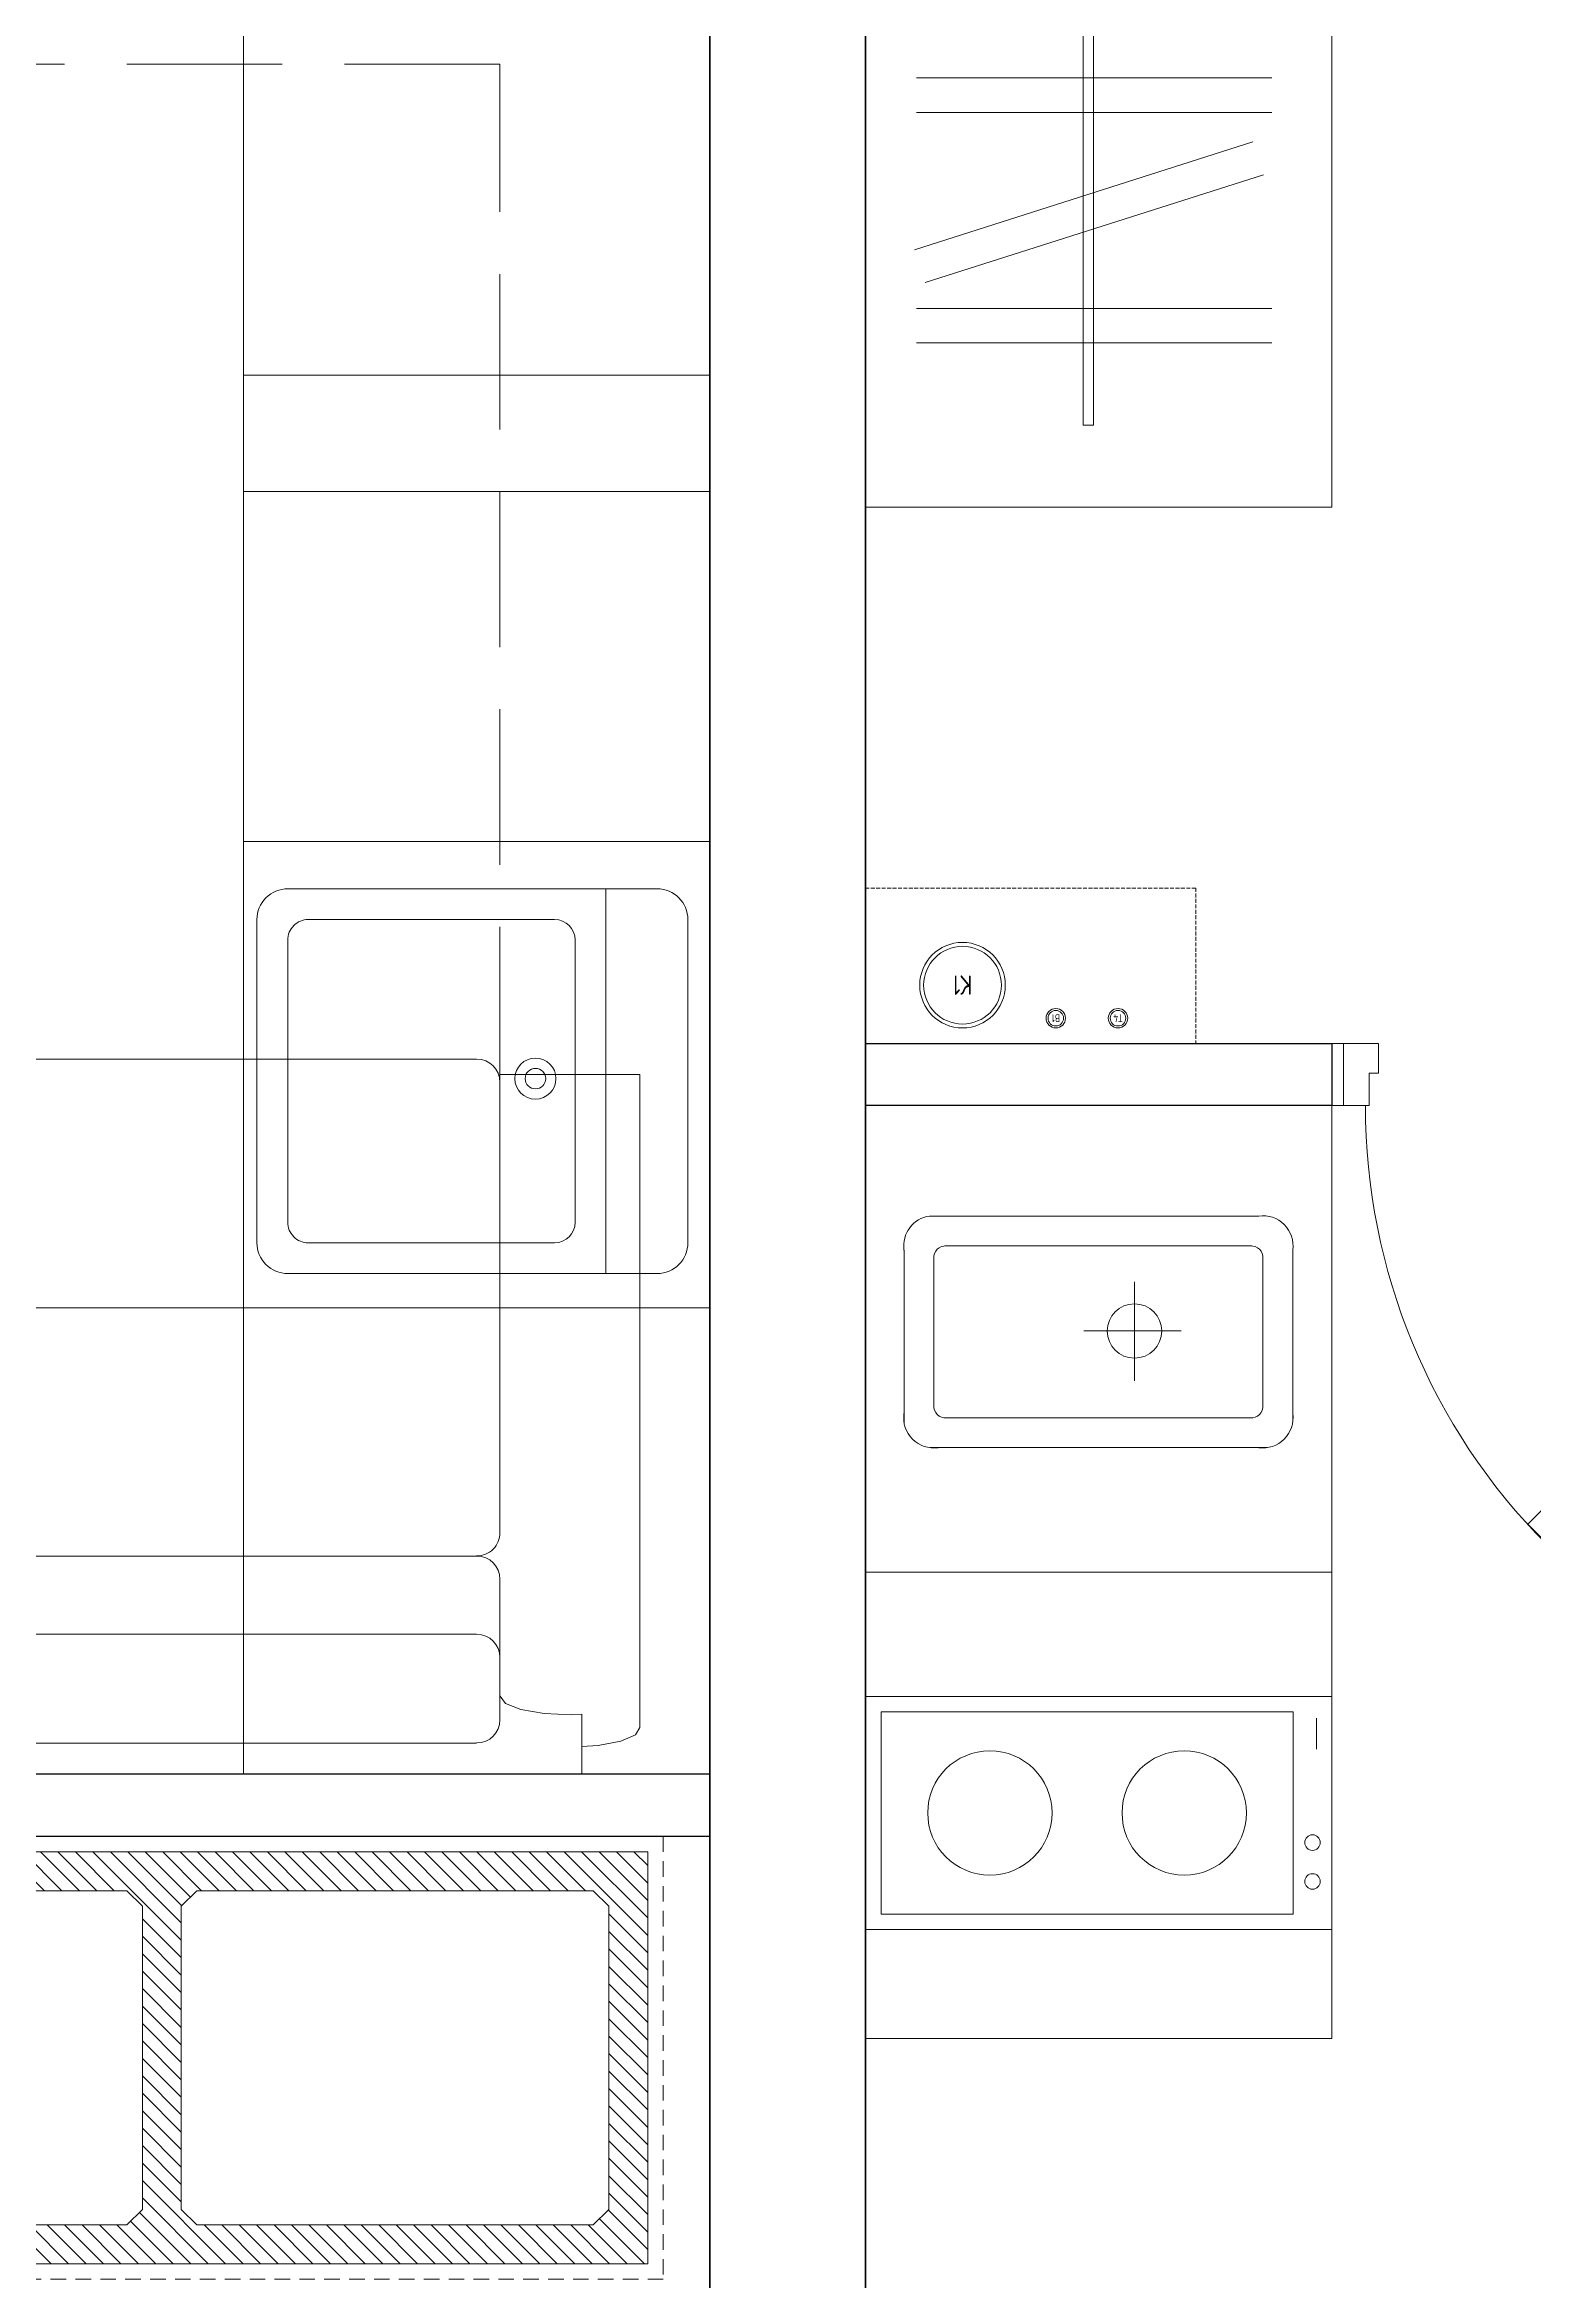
# Model space of a CAD drawing. Header units: millimetres. Extents: x 0 to 145404, y 0 to 194550.
# Drawn here: x 79520 to 81433, y 63216 to 66091 of the extents above; entities that cross this region are included whole.
import ezdxf
from ezdxf.enums import TextEntityAlignment as Align

# ---------------------------------------------------------------- set-up
doc = ezdxf.new("R2010")
doc.units = ezdxf.units.MM
for name, pattern in [('200_ШТРИХ', [320, 200, -120]), ('DASHED', [7, 5, -2, 0]), ('секция_тип 7 (18 уч)$0$GOST2.303 4', [7, 5, -2, 0])]:
    doc.linetypes.add(name, pattern=pattern)
for name, color, linetype, lineweight in [('АР - Вентблок', 36, 'Continuous', 9), ('АР - ВК', 126, 'Continuous', 13), ('АР - Двери', 126, 'Continuous', 9), ('АР - Монолит', 56, 'Continuous', 30), ('АР - Оборуд', 252, 'Continuous', 0), ('АР - Перегородки 80', 32, 'Continuous', 30)]:
    doc.layers.add(name, color=color, linetype=linetype, lineweight=lineweight)
doc.layers.add('АР - мебель', color=7, linetype='Continuous', lineweight=9, true_color=0x787878)
doc.styles.add('ГОСТ 2.304', font='CS_Gost2304.shx')

# ---------------------------------------------------------------- blocks, each defined once
blk = doc.blocks.new('КРТД 1800х2000-900 раскладной')
at = {"layer": 'АР - мебель', "linetype": 'ByBlock'}
for p, q in [((-900, 900), (-900, 720)), ((-900, 900), (-100, 900)), ((-100, 900), (-59.9, 900)), ((-50.5, 894.3), (-59.9, 900)), ((-42.4, 875.5), (-50.5, 894.3)), ((-36.9, 846.5), (-42.4, 875.5)), ((-35.6, 825.1), (-36.9, 846.5)), ((-77.9, 776.8), (-76.2, 811.8)), ((-76.2, 811.8), (-77, 825.1)), ((-77, 825.1), (0, 825.1)), ((0, 720.1), (0, 825.1)), ((-83.1, 747), (-77.9, 776.8)), ((-890, 720), (-310.6, 720)), ((-70, 720), (-250.6, 720)), ((-100.4, 720.1), (-91, 727.1)), ((-91, 727.1), (-83.1, 747)), ((0, 720), (0, -720)), ((-920, 690), (-920, -690)), ((-280.6, 690), (-280.6, 30)), ((-280.6, 690), (-280.6, 30)), ((-180, 690), (-180, 30)), ((-40, 30), (-40, 690)), ((-250.6, 0), (-70, 0)), ((-70, 0), (-250.6, 0)), ((-310.6, 0), (-890, 0)), ((-890, 0), (-310.6, 0)), ((-280.6, -30), (-280.6, -690)), ((-280.6, -30), (-280.6, -690)), ((-180, -30), (-180, -690)), ((-40, -690), (-40, -30)), ((-900, -900), (-900, -720)), ((-310.6, -720), (-890, -720)), ((-250.6, -720), (-70, -720)), ((-91, -727.1), (-100.4, -720.1)), ((-83.1, -747), (-91, -727.1)), ((-77.9, -776.8), (-83.1, -747)), ((0, -825.1), (0, -720)), ((-76.2, -811.8), (-77.9, -776.8)), ((-77, -825.1), (-76.2, -811.8)), ((-77, -825.1), (0, -825.1)), ((-36.9, -846.5), (-35.6, -825.1)), ((-42.4, -875.5), (-36.9, -846.5)), ((-50.5, -894.3), (-42.4, -875.5)), ((-900, -900), (-100, -900)), ((-100, -900), (-59.9, -900)), ((-59.9, -900), (-50.5, -894.3))]:
    blk.add_line(p, q, dxfattribs=at)
at = {"layer": 'АР - мебель', "linetype": 'секция_тип 7 (18 уч)$0$GOST2.303 4', "ltscale": 40}
blk.add_lwpolyline([(-890, -720), (-2200, -720), (-2200, 720), (-900, 720)], dxfattribs=at)
at = {"layer": 'АР - мебель', "linetype": 'ByBlock'}
for centre, major_axis, start_param, end_param in [((-890, 690), (21.2, 21.2), 0.785381, 2.356177), ((-310.6, 690), (21.2, 21.2), -0.785416, 0.785381), ((-250.6, 690), (21.2, -21.2), 2.356177, 3.926973), ((-150, 690), (21.2, -21.2), 2.356177, 3.926973), ((-70, 690), (21.2, -21.2), 0.785381, 2.356177), ((-890, 30), (21.2, 21.2), 2.356177, 3.926973), ((-310.6, 30), (21.2, -21.2), 5.49777, 7.068566), ((-250.6, 30), (21.2, 21.2), 2.356177, 3.926973), ((-150, 30), (21.2, 21.2), 2.356177, 3.926973), ((-70, 30), (21.2, -21.2), 5.49777, 7.068566), ((-70, -30), (21.2, 21.2), -0.785416, 0.785381), ((-890, -30), (21.2, 21.2), 0.785381, 2.356177), ((-310.6, -30), (21.2, 21.2), -0.785416, 0.785381), ((-250.6, -30), (21.2, -21.2), 2.356177, 3.926973), ((-150, -30), (21.2, 21.2), 0.785381, 2.356177), ((-890, -690), (21.2, 21.2), 2.356177, 3.926973), ((-310.6, -690), (21.2, 21.2), 3.926973, 5.49777), ((-250.6, -690), (21.2, 21.2), 2.356177, 3.926973), ((-150, -690), (21.2, 21.2), 2.356177, 3.926973), ((-70, -690), (21.2, -21.2), 5.49777, 7.068566)]:
    blk.add_ellipse(centre, major_axis=major_axis, ratio=1, start_param=start_param, end_param=end_param, dxfattribs=at)
blk = doc.blocks.new('Вентблок 900 х 530')
at = {"layer": 'АР - Вентблок', "lineweight": 5}
h = blk.add_hatch(dxfattribs=at)
h.set_pattern_fill('ANSI31', color=256, scale=5)
h.set_pattern_definition([(45, (-3927617.913, -709139.574), (-11.22532015, 11.22532015), [])])
h.paths.add_polyline_path([(-20, 920), (-550, 920), (-550, 20), (-20, 20)])
h.paths.add_polyline_path([(-480, 670), (-500, 690), (-500, 850), (-480, 870), (-90, 870), (-70, 850), (-70, 690), (-90, 670)], flags=16)
h.paths.add_polyline_path([(-90, 620), (-70, 600), (-70, 90), (-90, 70), (-480, 70), (-500, 90), (-500, 600), (-480, 620)], flags=16)
at = {"layer": 'АР - Вентблок', "linetype": '200_ШТРИХ', "lineweight": 5, "ltscale": 0.1}
blk.add_lwpolyline([(-570, 0), (-570, 940), (0, 940), (0, 0)], close=True, dxfattribs=at)
at = {"layer": 'АР - Вентблок', "linetype": 'ByBlock'}
for points in [[(-550, 20), (-550, 920), (-20, 920), (-20, 20)], [(-500, 690), (-500, 850), (-480, 870), (-90, 870), (-70, 850), (-70, 690), (-90, 670), (-480, 670)], [(-500, 90), (-500, 600), (-480, 620), (-90, 620), (-70, 600), (-70, 90), (-90, 70), (-480, 70)]]:
    blk.add_lwpolyline(points, close=True, dxfattribs=at)
blk = doc.blocks.new('М15 600х600')
for p, q in [((-600, 600), (-600, 0)), ((-600, 600), (0, 600)), ((0, 600), (0, 0)), ((-516.4, 571.8), (-100.6, 571.8)), ((-556, 57), (-556, 532.2)), ((-61, 532.2), (-61, 57)), ((-556, 466.2), (-61, 466.2)), ((-490, 426.6), (-127, 426.6)), ((-516.4, 83.4), (-516.4, 400.2)), ((-100.6, 83.4), (-100.6, 400.2)), ((-61, 400.2), (-61, 83.4)), ((-127, 57), (-490, 57)), ((-600, 0), (0, 0)), ((-100.6, 17.4), (-516.4, 17.4))]:
    blk.add_line(p, q)
for centre, major_axis, start_param, end_param in [((-516.4, 532.2), (-28, 28), -0.785398, 0.785398), ((-100.6, 532.2), (28, 28), 5.497787, 7.068583), ((-490, 400.2), (-18.7, 18.7), -0.785398, 0.785398), ((-305.2, 375.6), (18.7, 18.7), 5.497787, 11.780972), ((-127, 400.2), (18.7, 18.7), 5.497787, 7.068583), ((-305.2, 375.6), (9.33, 9.33), 5.497787, 11.780972), ((-490, 83.4), (18.7, 18.7), 2.356194, 3.926991), ((-127, 83.4), (-18.7, 18.7), 2.356194, 3.926991), ((-516.4, 57), (28, 28), 2.356194, 3.926991), ((-100.6, 57), (-28, 28), 2.356194, 3.926991)]:
    blk.add_ellipse(centre, major_axis=major_axis, ratio=1, start_param=start_param, end_param=end_param)
blk = doc.blocks.new('Квартира 1К 5200 тип 12-1')
at = {"layer": 'АР - Монолит'}
blk.add_lwpolyline([(0, -8150), (0, -1850), (200, -1850), (200, -8150)], close=True, dxfattribs=at)
at = {"layer": 'АР - Оборуд'}
for points in [[(800, -3380), (200, -3380), (200, -2780), (800, -2780)], [(800, -3830), (200, -3830), (200, -3230), (800, -3230)], [(800, -4430), (200, -4430), (200, -3830), (800, -3830)], [(800, -5030), (200, -5030), (200, -4430), (800, -4430)], [(1400, -5030), (800, -5030), (800, -4430), (1400, -4430)]]:
    blk.add_lwpolyline(points, close=True, dxfattribs=at)
at = {"layer": 'АР - Перегородки 80'}
blk.add_lwpolyline([(200, -5110), (200, -5030), (2270, -5030), (2270, -5110)], close=True, dxfattribs=at)
at = {"rotation": 270.000000000001}
blk.add_blockref('КРТД 1800х2000-900 раскладной', (1190, -5030), dxfattribs=at)
at = {"xscale": -1, "rotation": 270}
blk.add_blockref('Вентблок 900 х 530', (260, -5110), dxfattribs=at)
at = {"layer": 'АР - Оборуд', "rotation": 89.99999995246445}
blk.add_blockref('М15 600х600', (800, -3830), dxfattribs=at)
blk = doc.blocks.new('*U213')
at = {"ltscale": 100}
for p, q in [((15, -37.5), (15, 42.5)), ((15, 42.5), (60, 42.5)), ((60, 42.5), (60, 4.5)), ((885, 42.5), (840, 42.5)), ((840, 42.5), (840, 4.5)), ((885, -37.5), (885, 42.5)), ((60, 4.5), (48, 4.5)), ((48, 4.5), (48, -35.5)), ((840, 4.5), (852, 4.5)), ((852, 4.5), (852, -37.5)), ((46, -37.5), (15, -37.5)), ((852, -37.5), (885, -37.5))]:
    blk.add_line(p, q, dxfattribs=at)
for points in [[(15, 42.5), (0, 42.5), (0, -37.5), (15, -37.5)], [(885, 42.5), (900, 42.5), (900, -37.5), (885, -37.5)], [(54.4, -38.9), (82.7, -10.6), (648, -575.9), (619.7, -604.2)]]:
    blk.add_lwpolyline(points, close=True, dxfattribs=at)
blk.add_circle((48, -37.5), 2, dxfattribs=at)
blk.add_arc((56.7, -37.5), 800, 315.135, 0, dxfattribs=at)
blk = doc.blocks.new('Ш03 600х1200')
for p, q in [((0, 600), (-1200, 600)), ((-1200, 0), (-1200, 600)), ((0, 0), (0, 600)), ((-988.5, 66), (-988.5, 522.9)), ((-944.2, 66), (-944.2, 522.9)), ((-692.1, 66), (-692.1, 522.9)), ((-647.8, 66), (-647.8, 522.9)), ((-583, 66), (-583, 522.9)), ((-538.7, 66), (-538.7, 522.9)), ((-228.6, 66), (-228.6, 522.9)), ((-184.3, 66), (-184.3, 522.9)), ((-911.1, 76.8), (-772.2, 512)), ((-868.9, 63.3), (-730, 498.6)), ((-324.4, 63.3), (-463.3, 498.6)), ((-282.2, 76.8), (-421.1, 512)), ((-123, 293.3), (-1094.4, 293.3)), ((-1094.4, 293.3), (-1094.4, 280.4)), ((-134.5, 293.3), (-228.9, 293.3)), ((-228.9, 293.3), (-228.9, 280.4)), ((-134.5, 280.4), (-134.5, 293.3)), ((-123, 280.4), (-123, 293.3)), ((-1094.4, 280.4), (-123, 280.4)), ((-228.9, 280.4), (-134.5, 280.4)), ((0, 0), (-1200, 0))]:
    blk.add_line(p, q)
blk = doc.blocks.new('П23_300х600')
for p, q in [((-150, 0), (-150, 600)), ((-150, 600), (150, 600)), ((130, 580), (-130, 580)), ((-130, 580), (-130, 50)), ((130, 50), (130, 580)), ((150, 600), (150, 0)), ((-130, 50), (130, 50)), ((150, 0), (-150, 0))]:
    blk.add_line(p, q)
at = {"ltscale": 5}
blk.add_line((-81.9, 20), (-121.9, 20), dxfattribs=at)
for centre in [(0, 440), (0, 190)]:
    blk.add_circle(centre, 80)
for centre in [(38.1, 25), (88.1, 25)]:
    blk.add_circle(centre, 10, dxfattribs=at)
blk = doc.blocks.new('мойка 400')
at = {"ltscale": 10}
for p, q in [((-317.2, -50.4), (-96, -50.4)), ((-350.2, -517.4), (-350.2, -83.4)), ((-311.8, -102.9), (-311.8, -498)), ((-104.7, -88.8), (-297.8, -88.8)), ((-90.6, -498), (-90.6, -102.9)), ((-52.2, -94.2), (-52.2, -517.4)), ((-200.1, -319.1), (-200.1, -194)), ((-264.4, -254), (-136.9, -254)), ((-297.8, -512.1), (-106.7, -512.1)), ((-96, -550.4), (-317.2, -550.4))]:
    blk.add_line(p, q, dxfattribs=at)
blk.add_circle((-200.1, -254), 35, dxfattribs=at)
for centre, radius, start, end in [((-311.8, -88.8), 38.8, 82.0137, 187.9863), ((-90.6, -88.8), 38.8, 352.0137, 97.9863), ((-296.8, -103.9), 15.1, 86.189, 183.811), ((-105.7, -103.9), 15.1, 356.189, 93.811), ((-311.8, -512.1), 38.8, 172.0137, 277.9863), ((-296.8, -497), 15.1, 176.189, 273.811), ((-105.7, -497), 15.1, 266.189, 3.811), ((-90.6, -512.1), 38.8, 262.0137, 352.0137)]:
    blk.add_arc(centre, radius, start, end, dxfattribs=at)
blk = doc.blocks.new('Стояк ВК')
at = {"layer": 'АР - ВК', "color": 46, "linetype": 'DASHED'}
blk.add_lwpolyline([(0, 200), (425, 200), (425, 0), (0, 0)], close=True, dxfattribs=at)
at = {"layer": 'АР - ВК', "color": 1, "ltscale": 100}
for radius in [12.5, 10]:
    blk.add_circle((100, 167.5), radius, dxfattribs=at)
at = {"layer": 'АР - ВК', "color": 5, "ltscale": 100}
for radius in [12.5, 10]:
    blk.add_circle((180, 167.5), radius, dxfattribs=at)
at = {"layer": 'АР - ВК', "color": 46, "ltscale": 100}
for radius in [55, 50]:
    blk.add_circle((300, 125), radius, dxfattribs=at)
at = {"layer": 'АР - ВК', "color": 1, "ltscale": 100, "style": 'ГОСТ 2.304'}
blk.add_text('Т4', height=10, dxfattribs=at).set_placement((100, 167.5), align=Align.MIDDLE_CENTER)
at = {"layer": 'АР - ВК', "color": 5, "ltscale": 100, "style": 'ГОСТ 2.304'}
blk.add_text('В1', height=10, dxfattribs=at).set_placement((180, 167.5), align=Align.MIDDLE_CENTER)
at = {"layer": 'АР - ВК', "color": 46, "ltscale": 100, "style": 'ГОСТ 2.304'}
blk.add_text('К1', height=25, dxfattribs=at).set_placement((300, 125), align=Align.MIDDLE_CENTER)
blk = doc.blocks.new('Квартира 1С 4250 тип 8')
at = {"layer": 'АР - Монолит'}
blk.add_lwpolyline([(-200, 0), (-200, -6150), (0, -6150), (0, 0)], close=True, dxfattribs=at)
at = {"layer": 'АР - Оборуд'}
for points in [[(-800.2, -2770), (-200.2, -2770), (-200.2, -2170), (-800.2, -2170)], [(-800.2, -3370), (-200.2, -3370), (-200.2, -2770), (-800.2, -2770)]]:
    blk.add_lwpolyline(points, close=True, dxfattribs=at)
at = {"layer": 'АР - Перегородки 80'}
blk.add_lwpolyline([(-800, -2090), (-800, -2170), (-200, -2170), (-200, -2090)], close=True, dxfattribs=at)
at = {"layer": 'АР - ВК', "xscale": -1, "rotation": 180}
blk.add_blockref('Стояк ВК', (-625, -1890), dxfattribs=at)
at = {"layer": 'АР - Двери'}
blk.add_blockref('*U213', (-1700, -2132.5), dxfattribs=at)
at = {"layer": 'АР - мебель', "rotation": 89.99999999999999}
blk.add_blockref('Ш03 600х1200', (-200, -200), dxfattribs=at)
at = {"layer": 'АР - Оборуд'}
for name, p, rotation in [('мойка 400', (-800.2, -2259.8), 89.99999999999999), ('П23_300х600', (-800.2, -3080), 270)]:
    blk.add_blockref(name, p, dxfattribs=dict(at, rotation=rotation))
blk = doc.blocks.new('V_Section_3')
for name, p in [('Квартира 1К 5200 тип 12-1', (10300, -34450)), ('Квартира 1С 4250 тип 8', (10500, -36450))]:
    blk.add_blockref(name, p)

msp = doc.modelspace()

# ---------------------------------------------------------------- block references
at = {"xscale": -1}
msp.add_blockref('V_Section_3', (90875.5, 103346.1, 0), dxfattribs=at)

doc.saveas('drawing.dxf')
